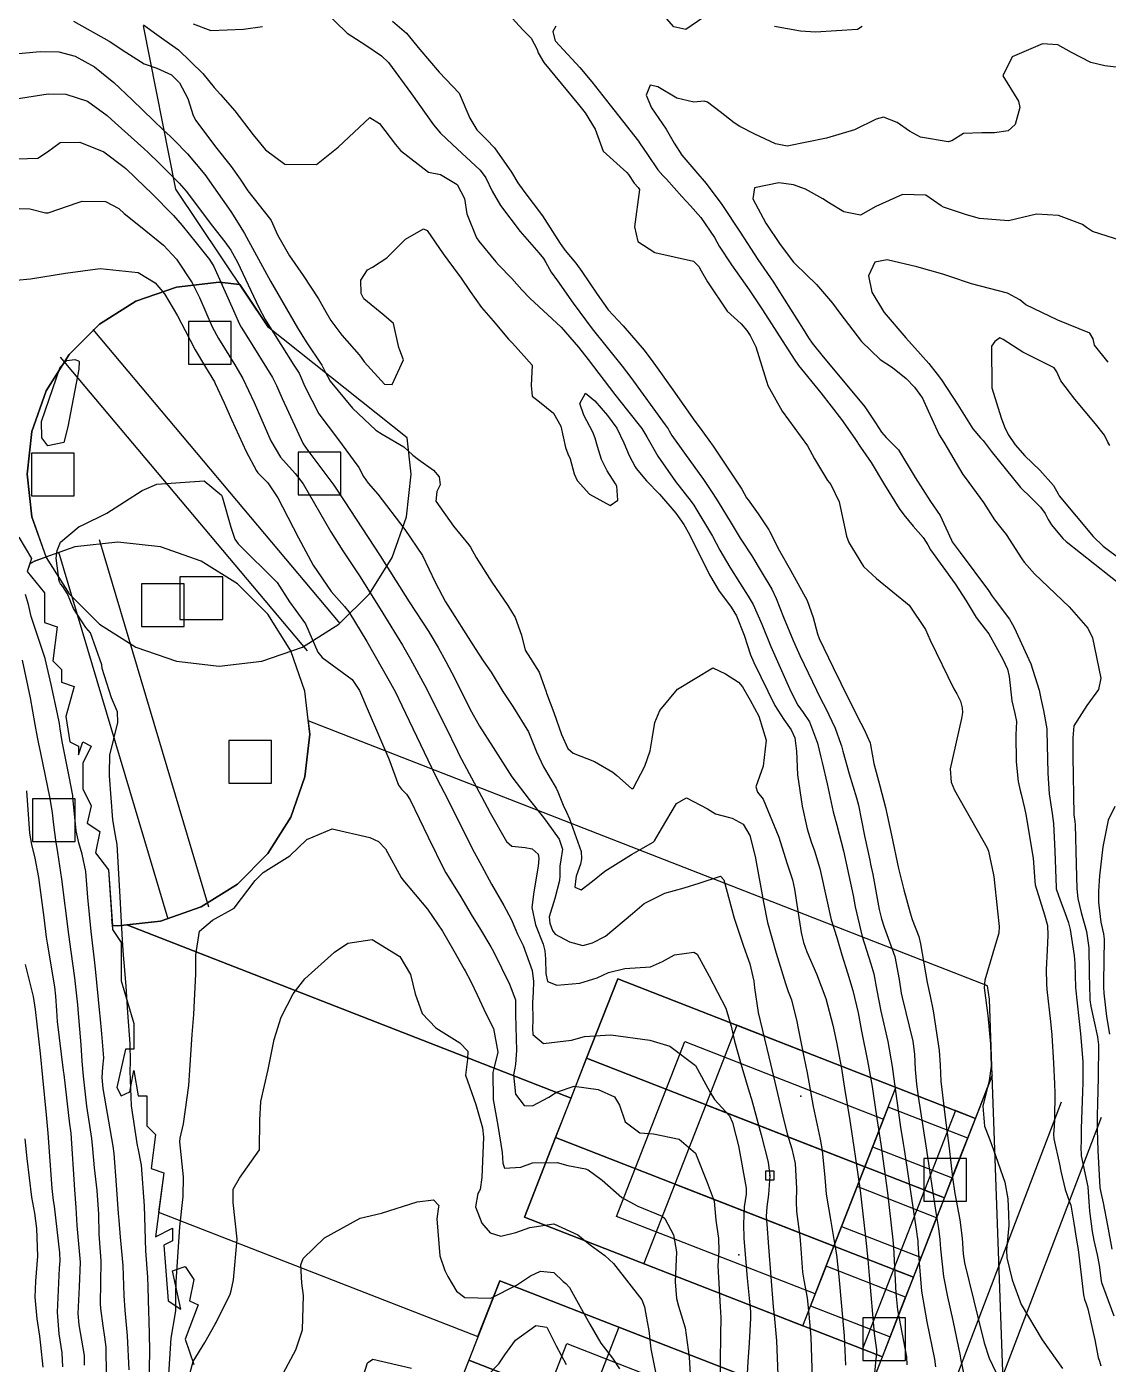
# Model space of a CAD drawing. Header units: feet. Extents: x 1313709 to 1317500, y 405869 to 411659.
# Drawn here: x 1315859 to 1316112.4, y 408801.3 to 409114.9 of the extents above; entities that cross this region are included whole.
import ezdxf

# ---------------------------------------------------------------- set-up
doc = ezdxf.new("R2010")
doc.units = ezdxf.units.FT
for name, color, linetype in [('A-BLDG-OTLN', 3, 'CONTINUOUS'), ('C-LOD', 30, 'CONTINUOUS'), ('C-PROP', 6, 'CONTINUOUS'), ('C-PVMT', 8, 'CONTINUOUS'), ('C-SWM', 92, 'CONTINUOUS'), ('C-TOPO-MAJR', 32, 'CONTINUOUS'), ('C-TOPO-SPOT', 7, 'CONTINUOUS'), ('C-UTIL', 4, 'CONTINUOUS'), ('L-PLNT-TREE', 90, 'CONTINUOUS')]:
    doc.layers.add(name, color=color, linetype=linetype)

msp = doc.modelspace()

# ---------------------------------------------------------------- linework, layer by layer
at = {"layer": 'A-BLDG-OTLN'}
for points in [[(1316018.11, 408862.17), (1316055.38, 408847.62), (1316062.65, 408866.25), (1316025.38, 408880.8), (1316018.11, 408862.17)], [(1316010.84, 408843.54), (1316048.1, 408828.99), (1316055.38, 408847.62), (1316018.11, 408862.17), (1316010.84, 408843.54)], [(1316003.56, 408824.91), (1316040.83, 408810.36), (1316048.1, 408828.99), (1316010.84, 408843.54), (1316003.56, 408824.91)], [(1315990.47, 408791.37), (1316027.74, 408776.82), (1316035.01, 408795.45), (1315997.74, 408810), (1315990.47, 408791.37)]]:
    msp.add_lwpolyline(points, close=True, dxfattribs=at)
at = {"layer": 'C-LOD'}
msp.add_lwpolyline([(1315857.1, 408995.22), (1315860.1, 408990.22), (1315859.1, 408987.22), (1315863.1, 408982.22), (1315863.1, 408975.22), (1315866.1, 408974.22), (1315865.1, 408966.22), (1315867.1, 408964.22), (1315867.1, 408961.22), (1315870.1, 408960.22), (1315868.1, 408953.22), (1315869.1, 408947.22), (1315871.1, 408946.22), (1315871.1, 408944.22), (1315872.1, 408947.22), (1315874.1, 408946.22), (1315872.1, 408942.22), (1315872.1, 408936.22), (1315874.1, 408932.22), (1315873.1, 408928.22), (1315876.1, 408926.22), (1315875.1, 408921.22), (1315878.1, 408917.22), (1315879.1, 408903.22), (1315881.1, 408900.22), (1315881.1, 408891.22), (1315884.1, 408881.22), (1315884.1, 408875.23), (1315882.1, 408875.23), (1315880.1, 408866.23), (1315881.1, 408864.23), (1315883.1, 408865.23), (1315884.1, 408870.23), (1315885.1, 408864.23), (1315887.1, 408864.23), (1315887.1, 408857.23), (1315889.1, 408855.23), (1315888.1, 408847.23), (1315891.1, 408846.23), (1315889.1, 408831.23), (1315893.1, 408833.23), (1315893.1, 408830.23), (1315891.1, 408829.23), (1315892.1, 408816.23), (1315895.1, 408814.23), (1315893.1, 408823.23), (1315896.1, 408824.23), (1315898.1, 408821.23), (1315897.1, 408816.23), (1315899.1, 408815.23), (1315896.1, 408807.23), (1315898.1, 408801.23)], dxfattribs=at)
at = {"layer": 'C-PROP'}
for points in [[(1315882.44, 408904.33), (1315986.51, 408863.71), (1315990.17, 408873.08), (1315997.44, 408891.71), (1316081.28, 408858.98), (1316085.2, 408869.03), (1316084.56, 408886.94), (1316084.11, 408890.01), (1315924.95, 408952.15), (1315925.29, 408949.09), (1315924.16, 408939.08), (1315920.83, 408929.57), (1315915.47, 408921.04), (1315908.34, 408913.91), (1315899.81, 408908.55), (1315890.3, 408905.22), (1315882.44, 408904.33)], [(1315878.92, 408905.71), (1315879.1, 408903.22), (1315881.1, 408900.22), (1315881.1, 408891.22), (1315884.1, 408881.22), (1315884.1, 408875.23), (1315882.1, 408875.23), (1315880.1, 408866.23), (1315881.1, 408864.23), (1315883.1, 408865.23), (1315884.1, 408870.23), (1315885.1, 408864.23), (1315887.1, 408864.23), (1315887.1, 408857.23), (1315889.1, 408855.23), (1315888.1, 408847.23), (1315891.1, 408846.23), (1315889.87, 408837.02), (1315964.69, 408807.81), (1315969.8, 408820.91), (1316053.64, 408788.18), (1316059.46, 408803.09), (1315975.62, 408835.82), (1315982.89, 408854.45), (1315986.51, 408863.71), (1315882.44, 408904.33), (1315880.29, 408904.09), (1315879.03, 408904.23), (1315878.92, 408905.71), (1315878.92, 408905.71)], [(1315990.17, 408873.08), (1316074, 408840.35), (1316077.16, 408848.43), (1316081.28, 408858.98), (1315997.44, 408891.71), (1315990.17, 408873.08)], [(1315997.16, 408836), (1316013.16, 408876.99), (1316059.74, 408858.8), (1316043.74, 408817.82), (1315997.16, 408836)], [(1315982.89, 408854.45), (1316066.73, 408821.72), (1316068.08, 408825.18), (1316074, 408840.35), (1315990.17, 408873.08), (1315982.89, 408854.45)], [(1315975.62, 408835.82), (1316059.46, 408803.09), (1316066.73, 408821.72), (1315982.89, 408854.45), (1315975.62, 408835.82)], [(1316032.11, 408844.58), (1316034.11, 408844.58), (1316034.11, 408846.58), (1316032.11, 408846.58), (1316032.11, 408844.58)], [(1315962.53, 408802.28), (1316046.36, 408769.55), (1316053.64, 408788.18), (1315969.8, 408820.91), (1315962.53, 408802.28)], [(1315947.7, 408709.31), (1315985.52, 408806.19), (1316032.1, 408788), (1315994.28, 408691.13), (1315947.7, 408709.31)], [(1315955.25, 408783.65), (1316039.09, 408750.92), (1316046.36, 408769.55), (1315962.53, 408802.28), (1315955.25, 408783.65)]]:
    msp.add_lwpolyline(points, close=True, dxfattribs=at)
at = {"layer": 'C-PVMT'}
for points in [[(1315859.07, 409010.01), (1315860.19, 408999.99), (1315863.52, 408990.48), (1315868.88, 408981.95), (1315876.01, 408974.83), (1315884.54, 408969.46), (1315894.05, 408966.14), (1315904.07, 408965.01), (1315914.08, 408966.14), (1315923.59, 408969.46), (1315932.12, 408974.83), (1315939.25, 408981.95), (1315944.61, 408990.48), (1315947.94, 408999.99), (1315949.07, 409010.01), (1315948.11, 409018.55), (1315915.62, 409044.42), (1315908.91, 409054.46), (1315904.07, 409055.01), (1315894.05, 409053.88), (1315884.54, 409050.55), (1315876.01, 409045.19), (1315868.88, 409038.06), (1315863.52, 409029.53), (1315860.19, 409020.02), (1315859.07, 409010.01)], [(1315859.1, 408987.22), (1315863.1, 408982.22), (1315863.1, 408975.22), (1315866.1, 408974.22), (1315865.1, 408966.22), (1315867.1, 408964.22), (1315867.1, 408961.22), (1315870.1, 408960.22), (1315868.1, 408953.22), (1315869.1, 408947.22), (1315871.1, 408946.22), (1315871.1, 408944.22), (1315872.1, 408947.22), (1315874.1, 408946.22), (1315872.1, 408942.22), (1315872.1, 408936.22), (1315874.1, 408932.22), (1315873.1, 408928.22), (1315876.1, 408926.22), (1315875.1, 408921.22), (1315878.1, 408917.22), (1315879.03, 408904.23), (1315880.29, 408904.09), (1315890.3, 408905.22), (1315899.81, 408908.55), (1315908.34, 408913.91), (1315915.47, 408921.04), (1315920.83, 408929.57), (1315924.16, 408939.08), (1315925.29, 408949.09), (1315924.16, 408959.11), (1315920.83, 408968.62), (1315915.47, 408977.15), (1315908.34, 408984.28), (1315899.81, 408989.64), (1315890.3, 408992.97), (1315880.29, 408994.09), (1315870.27, 408992.97), (1315860.76, 408989.64), (1315859.68, 408988.96), (1315859.1, 408987.22)], [(1315980.9, 408601.88), (1316024.75, 408604.2), (1316087.34, 408764.54), (1316088.63, 408773.51), (1316085.2, 408869.03), (1315980.9, 408601.88)], [(1316057.19, 408852.28), (1316075.82, 408845.01), (1316079.46, 408854.32), (1316060.83, 408861.6), (1316057.19, 408852.28)], [(1316069.35, 408842.17), (1316074, 408840.35), (1316076.64, 408847.11), (1316081.28, 408858.98), (1316076.62, 408860.8), (1316069.35, 408842.17)], [(1316049.92, 408833.65), (1316068.55, 408826.38), (1316072.18, 408835.69), (1316053.56, 408842.97), (1316049.92, 408833.65)], [(1316062.07, 408823.54), (1316066.73, 408821.72), (1316068.08, 408825.18), (1316074, 408840.35), (1316069.35, 408842.17), (1316062.07, 408823.54)], [(1316042.65, 408815.02), (1316061.28, 408807.75), (1316063.1, 408812.41), (1316064.91, 408817.06), (1316046.28, 408824.34), (1316042.65, 408815.02)], [(1316054.8, 408804.91), (1316059.46, 408803.09), (1316062.73, 408811.46), (1316066.73, 408821.72), (1316062.07, 408823.54), (1316054.8, 408804.91)]]:
    msp.add_lwpolyline(points, close=True, dxfattribs=at)
at = {"layer": 'C-SWM'}
msp.add_lwpolyline([(1315857.1, 408995.22), (1315860.1, 408990.22), (1315859.68, 408988.96), (1315860.76, 408989.64), (1315863.48, 408990.59), (1315860.19, 408999.99), (1315859.07, 409010.01), (1315860.19, 409020.02), (1315863.52, 409029.53), (1315868.88, 409038.06), (1315876.01, 409045.19), (1315884.54, 409050.55), (1315894.05, 409053.88), (1315904.07, 409055.01), (1315908.91, 409054.46), (1315915.62, 409044.42), (1315893.94, 409076.86), (1315886.33, 409115.13)], dxfattribs=at)
at = {"layer": 'C-TOPO-MAJR'}
for points in [[(1315968.62, 409121.49), (1315975.24, 409114.21), (1315977.15, 409112.24), (1315978.55, 409109.56), (1315978.8, 409108.78), (1315980.14, 409106.52), (1315988.23, 409096.68), (1315989.81, 409094.74), (1315992.14, 409090.86), (1315994.06, 409085.74), (1315999.62, 409080.7), (1315999.99, 409080.23), (1316001.32, 409078.2), (1316002.26, 409077.2), (1316002.52, 409076.72), (1316001.36, 409068.01), (1316002.2, 409064.57), (1316006.12, 409061.95), (1316015.21, 409059.96), (1316016.47, 409058.69), (1316017.04, 409057.66), (1316018.46, 409055.12), (1316023.06, 409048.24), (1316026.38, 409045.27), (1316027.74, 409043.71), (1316028.48, 409042.56), (1316029.84, 409039.88), (1316032.64, 409030.81), (1316036, 409024.78), (1316041.91, 409016.63), (1316043.58, 409013.63), (1316046.64, 409008.55), (1316047.39, 409007.57), (1316049.35, 409003.51), (1316051.09, 408995.51), (1316051.63, 408994), (1316055.08, 408988.39), (1316058.08, 408985.51), (1316065.75, 408979.28), (1316069.56, 408973.62), (1316070.63, 408971.07), (1316076.24, 408959.69), (1316076.9, 408958.52), (1316077.75, 408956.75), (1316078.19, 408955.25), (1316078.27, 408954.16), (1316078, 408952.73), (1316075.38, 408940.91), (1316075.55, 408937.82), (1316076.35, 408935.96), (1316084.05, 408922.37), (1316084.31, 408921.64), (1316085.52, 408916.06), (1316085.57, 408915.71), (1316086.45, 408907.55), (1316086.87, 408903.95), (1316086.75, 408902.41), (1316086.01, 408899.8), (1316083.46, 408891.39), (1316083.33, 408889.59), (1316084.16, 408883.13), (1316084.8, 408876.34), (1316085, 408871.21), (1316084.48, 408867.84), (1316083, 408861.82), (1316083.43, 408857.16), (1316084.4, 408854.58), (1316085.53, 408851.6), (1316088.19, 408843.98), (1316088.89, 408840.11), (1316089.05, 408836.52), (1316089.11, 408833.82), (1316088.59, 408828.1), (1316088.65, 408826.28), (1316089.88, 408821.08), (1316092.03, 408815.32), (1316096.93, 408807.02), (1316101.65, 408800.3)], [(1316017.37, 409116.99), (1316013.38, 409114.27), (1316010.57, 409114.91), (1316006.65, 409119.42)], [(1315928.39, 409118.86), (1315934.02, 409113.43), (1315938.39, 409110.57), (1315942.1, 409108.08), (1315943.71, 409106.53), (1315949.13, 409099.22), (1315954.29, 409091.88), (1315955.93, 409089.96), (1315958.74, 409087.33), (1315965.23, 409081.32), (1315966.58, 409079.45), (1315968, 409076.37), (1315969.95, 409072.98), (1315974.62, 409066.91), (1315978.96, 409061.93), (1315980.07, 409060.54), (1315980.59, 409059.65), (1315981.89, 409057.37), (1315983.33, 409055.31), (1315986.98, 409050.07), (1315991.44, 409044.06), (1315998.51, 409035.36), (1316000.54, 409032.71), (1316008.57, 409021.57), (1316009.27, 409020.61), (1316009.54, 409020.16), (1316010.15, 409019.11), (1316013.07, 409014.93), (1316017.54, 409008.78), (1316019.77, 409005.48), (1316020.96, 409003.55), (1316024, 408998.55), (1316026.16, 408995.04), (1316026.33, 408994.79), (1316028.87, 408990.88), (1316031.09, 408987.16), (1316033.53, 408983.01), (1316034.6, 408980.87), (1316036.3, 408976.46), (1316038.53, 408971), (1316040.09, 408967.51), (1316045.07, 408957.26), (1316046.15, 408955.24), (1316048.4, 408950.45), (1316049.75, 408946.7), (1316049.87, 408946.31), (1316050.22, 408945.07), (1316051.71, 408939.76), (1316053.43, 408934.1), (1316053.86, 408932.42), (1316055.28, 408925.24), (1316056.5, 408919.52), (1316056.71, 408918.59), (1316057.21, 408916.14), (1316058.74, 408907.94), (1316059.23, 408905.75), (1316059.92, 408903.8), (1316062.42, 408896.96), (1316063.44, 408891.53), (1316063.9, 408888.36), (1316064.13, 408887.31), (1316066.57, 408877.04), (1316067.01, 408874.01), (1316067.19, 408870.4), (1316067.45, 408866.98), (1316067.87, 408864.07), (1316069.69, 408852.54), (1316070.27, 408848.36), (1316071.99, 408836.93), (1316072.63, 408833.19), (1316072.94, 408830.61), (1316073.09, 408828.42), (1316073.83, 408821.87), (1316074.74, 408817.17), (1316075.97, 408811.57), (1316077.66, 408803.29), (1316077.78, 408802.68), (1316078.72, 408798.11)], [(1315869.92, 409116.24), (1315878.26, 409111.53), (1315882.21, 409108.96), (1315886.51, 409106.22), (1315889.48, 409105.19), (1315892.86, 409103.6), (1315894.73, 409101.76), (1315896.7, 409098.06), (1315898, 409094.1), (1315898.62, 409092.91)], [(1315886.29, 409115.36), (1315889.46, 409113.11), (1315891.07, 409111.95), (1315894.55, 409109.51), (1315900.26, 409103.94), (1315902.9, 409100.67), (1315904.36, 409099), (1315907.75, 409095.18), (1315912, 409089.59), (1315914.93, 409086.06), (1315919.43, 409082.67), (1315926.9, 409082.65), (1315931.96, 409086.69), (1315939.4, 409093.6), (1315941.61, 409092.2), (1315945.39, 409087.33), (1315946.55, 409085.89), (1315953.15, 409080.84), (1315955.95, 409080.3), (1315959.85, 409077.95), (1315961.57, 409074.68), (1315962.08, 409071.06), (1315964.39, 409065.4), (1315964.89, 409064.67), (1315968.89, 409059.77), (1315969.5, 409059.09), (1315972.61, 409055.88), (1315975, 409053.19), (1315976.87, 409051.24), (1315984.18, 409044.5), (1315988.28, 409039.8), (1315990.54, 409036.89), (1315996.76, 409028.72), (1315999.77, 409024.96), (1316003.1, 409020.72), (1316004.27, 409018.79), (1316006.83, 409014.26), (1316011.02, 409008.3), (1316014.64, 409003.61), (1316015.27, 409002.72), (1316019.63, 408995.44), (1316021.41, 408992.22), (1316023.71, 408988.23), (1316025.98, 408984.6), (1316028.01, 408981.44), (1316029.16, 408979.42), (1316031.22, 408974.81), (1316033.37, 408969.63), (1316038.01, 408959.07), (1316039.64, 408955.88), (1316040.9, 408954.16), (1316042.39, 408951.94), (1316044.28, 408946.91), (1316045.08, 408943.65), (1316045.37, 408942.42), (1316046.55, 408937.38), (1316047.94, 408930.85), (1316048.77, 408927.68), (1316050.35, 408921.71), (1316051.02, 408918.81), (1316052.59, 408911.25), (1316053.11, 408908.54), (1316054.71, 408901.62), (1316056.77, 408895.2), (1316057.47, 408892.83), (1316058.15, 408888.98), (1316059.1, 408884.08), (1316060.72, 408876.99), (1316061.76, 408871.11), (1316062.46, 408865.89), (1316063.75, 408856.93), (1316064.35, 408853.07), (1316064.55, 408851.67), (1316067.44, 408832.47), (1316067.64, 408831.21), (1316067.75, 408830.35), (1316067.8, 408829.62), (1316068.08, 408825.07), (1316068.67, 408818.47), (1316069.92, 408811.25), (1316071.65, 408802.54), (1316071.94, 408800.69)], [(1315897.98, 409115.58), (1315902.11, 409114.01), (1315909.77, 409114.34), (1315914.19, 409115)], [(1315944.68, 409116.22), (1315947.98, 409113.43), (1315951.09, 409109.58), (1315955.63, 409104.23), (1315960.26, 409099.33), (1315962.79, 409093.49), (1315964.42, 409090.71), (1315966.67, 409088.45), (1315968.54, 409086.49), (1315972.6, 409080.79), (1315974.08, 409078.29), (1315975.43, 409076.38), (1315979.8, 409070.6), (1315983.97, 409064.08), (1315985.11, 409062.48), (1315987.6, 409059.45), (1315989.06, 409057.55), (1315992.67, 409052.2), (1315995.05, 409048.75), (1315995.23, 409048.55), (1315998.74, 409044.79), (1316003.66, 409039.05), (1316005.7, 409036.37), (1316006.32, 409035.48), (1316010.34, 409029.75), (1316015.52, 409022.43), (1316016.74, 409020.76), (1316019.79, 409016.54), (1316026.52, 409006.46), (1316027.66, 409004.48), (1316027.99, 409003.96), (1316030.35, 409000.72), (1316032.84, 408996.96), (1316033.01, 408996.65), (1316035.4, 408992.01), (1316037.95, 408987.51), (1316041.81, 408980.36), (1316043.27, 408976.39), (1316044.29, 408972.58), (1316044.68, 408971.52), (1316047.97, 408964.67), (1316051.55, 408957.32), (1316054.43, 408951.6), (1316055.18, 408950.15), (1316056.57, 408946.99), (1316056.68, 408946.56), (1316057.45, 408942.17), (1316058.85, 408936.93), (1316060.2, 408931.89), (1316061.61, 408925.41), (1316063.28, 408917.57), (1316064.47, 408912.53), (1316065.95, 408907.13), (1316066.48, 408905.62), (1316067.98, 408901.59), (1316068.4, 408899.91), (1316070, 408890.79), (1316070.66, 408887.62), (1316071.38, 408884.18), (1316072.75, 408874.9), (1316072.98, 408871.47), (1316073.19, 408867.73), (1316074.16, 408859.19), (1316075.12, 408852.01), (1316075.91, 408845.11), (1316076.48, 408841.33), (1316077.62, 408835.18), (1316078.13, 408830.87), (1316078.37, 408827.22), (1316078.68, 408825.11), (1316082.02, 408811.73), (1316083.34, 408806.33), (1316084.51, 408802.75), (1316087.59, 408796.22)], [(1315982.96, 409115.05), (1315982.27, 409113.78), (1315982.74, 409111.81), (1315982.9, 409111.53), (1315988.57, 409105.37), (1315991.42, 409102.02), (1315995.68, 409096.49), (1315998.54, 409092.88), (1316002.29, 409088.06), (1316002.55, 409087.7), (1316004.4, 409084.94), (1316006.84, 409081.37), (1316008.03, 409080.06), (1316008.92, 409079.14), (1316012.44, 409075.14), (1316014.51, 409072.94), (1316016.96, 409070.16), (1316020.1, 409065.5), (1316021.23, 409063.46), (1316024.11, 409059.1), (1316028.29, 409053.22), (1316031.35, 409048.56), (1316034.74, 409043.28), (1316038.76, 409036.98), (1316039.83, 409035.49), (1316045.01, 409029.07), (1316049.88, 409022.84), (1316052.98, 409018.41), (1316054.37, 409016.33), (1316055.59, 409014.58), (1316056.82, 409012.76), (1316059.99, 409007.48), (1316063.39, 409001.97), (1316064.47, 409000.45), (1316066.68, 408997.82), (1316069.06, 408995.18), (1316070.09, 408993.42), (1316070.74, 408992.24), (1316076.51, 408984.29), (1316079.09, 408980.32), (1316081.45, 408976.37), (1316083.59, 408973.68), (1316084.43, 408972.57), (1316087.69, 408966.65), (1316088.79, 408964.27), (1316089.21, 408962.56), (1316089.82, 408956.9), (1316090.54, 408953.89), (1316090.87, 408952.03), (1316090.78, 408948.93), (1316090.82, 408942.55), (1316091.31, 408937.99), (1316091.76, 408935.84), (1316092.02, 408934.95), (1316092.78, 408931.74), (1316093.07, 408930.19), (1316094.81, 408920.01), (1316095.17, 408914.56), (1316095.29, 408913.69), (1316097.47, 408906.7), (1316098.14, 408904.16), (1316098.26, 408901.96), (1316098.11, 408898.42), (1316097.88, 408893.86), (1316097.89, 408890.49), (1316098.01, 408889.17), (1316098.86, 408881.72), (1316099.21, 408878.46), (1316099.58, 408871.88), (1316099.78, 408867.1), (1316099.92, 408864.85), (1316099.84, 408858.86), (1316099.69, 408857.03), (1316099.55, 408855.25), (1316099.64, 408854.2), (1316100.97, 408848.21), (1316101.3, 408846.56), (1316102.33, 408842.31), (1316103.43, 408839.17), (1316103.6, 408838.64), (1316104.32, 408834.39), (1316104.98, 408830.45), (1316105.32, 408828.21), (1316106.6, 408817.57), (1316106.86, 408816.51), (1316107.15, 408815.75), (1316107.6, 408814.35), (1316109.29, 408807.05), (1316110.07, 408802.92), (1316110.32, 408802.02), (1316110.64, 408800.92)], [(1316054.74, 409114.95), (1316053.65, 409114.23), (1316043.79, 409113.6), (1316040.27, 409113.9), (1316034.16, 409114.96)], [(1316116.23, 409105.21), (1316111.56, 409105.72), (1316108.31, 409106.5), (1316103.8, 409108.84), (1316100.59, 409110.65), (1316097.02, 409110.91), (1316089.88, 409107.83), (1316087.71, 409103.43), (1316091.34, 409097.47), (1316091.69, 409095.98), (1316090.58, 409091.98), (1316088.95, 409090.54), (1316085.76, 409090.07), (1316082.78, 409090.07), (1316078.5, 409089.89), (1316075.75, 409088.19), (1316074.86, 409087.96), (1316068.44, 409089.02), (1316065.86, 409090.41), (1316062.97, 409092.49), (1316059.73, 409093.7), (1316057.98, 409093.25), (1316052.93, 409090.72), (1316046.41, 409088.81), (1316037.16, 409086.88), (1316034.4, 409087.48), (1316029.56, 409089.72), (1316026.06, 409091.5), (1316024.77, 409092.35), (1316021.49, 409094.98), (1316018.52, 409097.25), (1316017.74, 409097.46), (1316015.3, 409097.19), (1316011.28, 409098.15), (1316006.84, 409100.82), (1316005.02, 409101.25), (1316004.11, 409098.89), (1316005.34, 409095.88), (1316008.82, 409090.88), (1316010.65, 409087.59), (1316012.48, 409084.81), (1316015.72, 409080.98), (1316018.17, 409078.12), (1316021.84, 409073.27), (1316026.14, 409066.76), (1316030.29, 409060.37), (1316033.93, 409054.99), (1316034.97, 409053.42), (1316040.94, 409043.99), (1316042.18, 409041.98), (1316043.03, 409040.73), (1316045.59, 409037.51), (1316050.39, 409031.82), (1316055.33, 409025.82), (1316057.88, 409022.02), (1316059.25, 409019.88), (1316060.38, 409018.63), (1316063.21, 409015.7), (1316067.13, 409009.22), (1316070.74, 409003.6), (1316073.01, 409000.33), (1316075.66, 408994.5), (1316075.86, 408994.12), (1316077.7, 408991.61), (1316084.31, 408982.72), (1316085.18, 408981.44), (1316085.87, 408980.48), (1316089.23, 408976.03), (1316090.39, 408974.09), (1316094.25, 408965.58), (1316096.18, 408959.33), (1316096.61, 408957.38), (1316097.25, 408954.58), (1316098, 408950.31), (1316098.03, 408949.83), (1316098.25, 408939.88), (1316098.58, 408935.08), (1316099.29, 408930.48), (1316099.59, 408928.11), (1316099.91, 408921.6), (1316100.17, 408913.13), (1316100.22, 408912.8), (1316101.1, 408910.16), (1316102.26, 408907.26), (1316103.09, 408904.8), (1316103.47, 408903.26), (1316104.44, 408897.13), (1316104.56, 408895.32), (1316104.72, 408889.62), (1316104.79, 408888.88), (1316105.04, 408886.72), (1316105.55, 408881.65), (1316105.93, 408878.77), (1316106.44, 408872.27), (1316106.43, 408867.38), (1316106.35, 408865.19), (1316106.05, 408856.6), (1316106.04, 408853.32), (1316106, 408852.37), (1316106.08, 408850.21), (1316107.64, 408842.94), (1316107.88, 408839.38), (1316107.98, 408837.19), (1316108.63, 408832.43), (1316109.05, 408830.35), (1316109.8, 408826.98), (1316110.24, 408824.59), (1316110.72, 408820.88), (1316110.8, 408820.51), (1316111.83, 408817.77), (1316113.67, 408812.71)], [(1315853.7, 409108.33), (1315862.1, 409109.08), (1315866.52, 409108.99), (1315870.31, 409108.02), (1315874.84, 409105.53), (1315879.38, 409101.83), (1315883.71, 409097.79), (1315888.69, 409092.92), (1315890.94, 409090.76), (1315892.66, 409089.14)], [(1315856.51, 409097.98), (1315863.98, 409099.22), (1315868.12, 409099.11), (1315873.23, 409097.44), (1315877.81, 409094.14), (1315879.7, 409092.42), (1315886.38, 409086.37), (1315887.44, 409085.39), (1315890.06, 409082.83)], [(1315898.62, 409092.91), (1315903.19, 409086.76), (1315906.88, 409082.11), (1315908.96, 409079.16), (1315910.75, 409076.47), (1315916.06, 409069.73), (1315916.21, 409069.49), (1315917.75, 409066.09), (1315920.56, 409061.22), (1315923.73, 409056.58), (1315927.36, 409051.08), (1315929.09, 409048.05), (1315930.25, 409046.06), (1315932.82, 409042.57), (1315936.9, 409037.99), (1315937.35, 409037.37), (1315938.03, 409036.36), (1315942.84, 409031.12), (1315944.63, 409031.04), (1315947.28, 409036.81), (1315946.41, 409039.09), (1315946.16, 409039.74), (1315944.88, 409045.36), (1315942.68, 409047.26), (1315937.92, 409051.13), (1315937.32, 409052.37), (1315937.23, 409055.53), (1315938.84, 409057.88), (1315940, 409058.55), (1315943.31, 409060.76), (1315947.69, 409065.12), (1315951.97, 409067.52), (1315952.83, 409067.17), (1315956.57, 409061.65), (1315960.06, 409056.91), (1315960.62, 409056.21), (1315962.9, 409052.82), (1315965.5, 409049.12), (1315968.24, 409045.96), (1315971.84, 409041.66), (1315972.79, 409040.75), (1315977.42, 409035.58), (1315977.2, 409030.82), (1315977.44, 409028.26), (1315979.09, 409026.96), (1315982.39, 409024.3), (1315984.13, 409021.26), (1315985.18, 409016.26), (1315985.75, 409014.74), (1315986.3, 409013.57), (1315987.26, 409010.08), (1315987.95, 409008.55), (1315990.85, 409005.31), (1315995.67, 409002.66), (1315997.44, 409003.93), (1315997.23, 409007.17), (1315996.92, 409007.76), (1315995, 409010.81), (1315993.69, 409013.41), (1315992.69, 409016.52), (1315992.17, 409018.43), (1315991.62, 409019.88), (1315989.55, 409023.82), (1315988.57, 409026.61), (1315989.94, 409029.03), (1315992.06, 409027.21), (1315995.09, 409023.77), (1315997.28, 409020.82), (1315998.85, 409017.37), (1316000.17, 409014.37), (1316001.55, 409011.71), (1316001.8, 409011.33), (1316004.2, 409008.48), (1316007.22, 409005.33), (1316011.05, 409000.86), (1316012.93, 408998.21), (1316014.28, 408995.87), (1316018.96, 408986.44), (1316021.25, 408982.57), (1316023.4, 408979.65), (1316024.04, 408978.8), (1316025.28, 408976.82), (1316027.07, 408972.25), (1316028.57, 408967.69), (1316029.36, 408965.83), (1316034.3, 408955.79), (1316036.4, 408952.51), (1316038.11, 408950.1), (1316038.93, 408948.18), (1316039.34, 408945.1), (1316039.56, 408939.51), (1316040.66, 408932.17), (1316041.87, 408926.84), (1316042.8, 408923.8), (1316043.57, 408921.69), (1316044.82, 408917.54), (1316046.43, 408910.15), (1316047.5, 408905.5), (1316048.79, 408901.35), (1316049.98, 408897.31), (1316051.29, 408893.06), (1316052.58, 408888.95), (1316053.8, 408883.71), (1316054.6, 408879.43), (1316055.99, 408872.45), (1316057.09, 408866.43), (1316057.34, 408864.77), (1316058.2, 408858.92), (1316059.11, 408852.92), (1316060.69, 408841.54), (1316061.94, 408830.52), (1316062.08, 408828.75), (1316062.61, 408817.98), (1316063.05, 408814.06), (1316065.1, 408803.05), (1316065.22, 408801.18)], [(1315892.66, 409089.14), (1315893.53, 409088.28), (1315896.6, 409085.09), (1315900.68, 409080.25), (1315906.82, 409071.57), (1315908.9, 409068.25), (1315909.97, 409066.45), (1315914.21, 409058.73), (1315916.07, 409055.28), (1315920.71, 409047.27), (1315922.43, 409044.29), (1315924.47, 409041), (1315928.08, 409035.59), (1315928.92, 409034), (1315930.09, 409031.84), (1315935.34, 409025.45), (1315940.74, 409020.35), (1315942.26, 409019.4), (1315947.34, 409016.41), (1315949.45, 409014.5), (1315950.79, 409013.43), (1315954.32, 409010.96), (1315955.6, 409009.41), (1315955.83, 409007.51), (1315955.03, 409005.92), (1315954.84, 409003.66), (1315958.96, 408997.8), (1315962.6, 408993.42), (1315962.94, 408992.9), (1315964.3, 408990.49), (1315967.95, 408984.66), (1315971.69, 408979.25), (1315973.44, 408976.38), (1315974.92, 408972.26), (1315975.78, 408968.76), (1315977.02, 408966.8), (1315979.05, 408963.58), (1315980.68, 408958.96), (1315980.79, 408958.63), (1315982.52, 408954.15), (1315984.29, 408948.97), (1315985.74, 408945.73), (1315987.01, 408944.62), (1315992, 408942.65), (1315996.33, 408940.17), (1315997.28, 408939.37), (1316000.7, 408936.28), (1316001.06, 408936.29), (1316003.84, 408941.52), (1316005.09, 408945.14), (1316005.5, 408947.94), (1316006.18, 408951.75), (1316007.35, 408954.61), (1316011.44, 408959.59), (1316019.75, 408964.57), (1316022.73, 408963.2), (1316025.72, 408961.21), (1316026.72, 408960.14), (1316028.49, 408956.99), (1316030.52, 408953.31), (1316032.21, 408947.62), (1316031.56, 408941.56), (1316029.82, 408936.71), (1316030.21, 408935.43), (1316031.54, 408933.8), (1316035.19, 408924.89), (1316037.07, 408918.92), (1316038.38, 408914.89), (1316038.89, 408912.71), (1316039.57, 408908.13), (1316040.43, 408902.55), (1316041.01, 408900.23), (1316041.8, 408898.04), (1316044.01, 408892.87), (1316046.21, 408887.05), (1316047.89, 408880.84), (1316048.71, 408876.83), (1316049.86, 408870.63), (1316050.62, 408866.04), (1316051.82, 408858.5), (1316052.71, 408852.78), (1316053.26, 408848.98), (1316054.23, 408842.03), (1316055.52, 408831.12), (1316056.06, 408825.85), (1316056.35, 408822.16), (1316057.51, 408808.5), (1316058.06, 408804.7), (1316058.09, 408804.08), (1316057.5, 408797.66)], [(1315856.7, 409083.97), (1315861.59, 409084.08), (1315863.86, 409085.61), (1315866.83, 409087.75), (1315871.39, 409087.86), (1315877.04, 409085.55), (1315881.83, 409081.99), (1315882.21, 409081.64)], [(1315890.06, 409082.83), (1315894.66, 409078.25), (1315896.3, 409076.36), (1315902.52, 409068.12), (1315905.41, 409064.46), (1315906.78, 409062.56), (1315908.33, 409059.72), (1315913.36, 409049.08), (1315914.84, 409046.28), (1315915.44, 409045.28), (1315921.59, 409035.53), (1315922.78, 409033.7), (1315923.06, 409033.17), (1315924.13, 409030.55), (1315927.44, 409024.19), (1315931.77, 409018.34), (1315936.8, 409011.59), (1315937.91, 409009.44), (1315938.96, 409007.9), (1315941.21, 409005.31), (1315947.56, 408997.04), (1315951.7, 408990.91), (1315954.65, 408984.66), (1315957.13, 408980.11), (1315964.02, 408969.12), (1315965.92, 408966.27), (1315967.81, 408963.55), (1315970.55, 408959.09), (1315972.91, 408955.53), (1315976.58, 408949.63), (1315978.42, 408944.93), (1315980.03, 408941.36), (1315982.99, 408936.36), (1315983.41, 408935.52), (1315984.7, 408932.44), (1315985.42, 408930.79), (1315986.16, 408929.21), (1315988.85, 408921.54), (1315989, 408919.85), (1315988.74, 408918.6), (1315987.75, 408915.79), (1315987.6, 408915.25), (1315987.44, 408913.17), (1315988.87, 408912.54), (1315991.53, 408914.61), (1315994.42, 408916.94), (1316000.69, 408920.85), (1316005.77, 408923.76), (1316006.08, 408924.05), (1316007.69, 408926.82), (1316011.21, 408932.78), (1316013.58, 408934.1), (1316018.51, 408931.56), (1316020.39, 408930.35), (1316023.67, 408929.49), (1316024.26, 408929.37), (1316026.86, 408927.92), (1316028.39, 408925.3), (1316029.67, 408920.37), (1316031.6, 408909.63), (1316032.57, 408904.86), (1316034.61, 408897.67), (1316036.77, 408890.58), (1316037.43, 408888.74), (1316038.15, 408886.8), (1316039.43, 408881.72), (1316039.74, 408880.08), (1316041.08, 408873.43), (1316041.81, 408869.62), (1316043.26, 408861.79), (1316044.91, 408854.13), (1316045.39, 408851.43), (1316045.95, 408845.08), (1316046.32, 408841.24), (1316047.41, 408834.8), (1316048.12, 408830.61), (1316048.68, 408826.99), (1316049.29, 408821.9), (1316050.49, 408808.01), (1316050.84, 408801.14)], [(1315882.21, 409081.64), (1315886.61, 409077.41), (1315888.18, 409075.89), (1315893.35, 409070.65), (1315895.4, 409068.28), (1315898.7, 409064.22), (1315901.8, 409060.34), (1315902.8, 409058.69), (1315907.74, 409047.66), (1315908.75, 409045.36), (1315909.23, 409044.46), (1315910.51, 409042.4), (1315916.53, 409032.65), (1315917.5, 409030.77), (1315918.81, 409027.75), (1315923.78, 409017.13), (1315924.82, 409015.54), (1315930.92, 409007.42), (1315933.36, 409003.76), (1315941.77, 408990.83), (1315943.09, 408988.78), (1315948.61, 408980.08), (1315953.17, 408973.02), (1315955.39, 408969.37), (1315957.17, 408966.09), (1315959.27, 408962.08), (1315962.81, 408955.02), (1315965.05, 408950.95), (1315968.23, 408945.93), (1315972.66, 408939.04), (1315976.71, 408933.7), (1315980.06, 408929.54), (1315980.9, 408928.36), (1315983.73, 408924.41), (1315984.51, 408922.08), (1315984.14, 408919.6), (1315983.85, 408918.14), (1315983.85, 408915.87), (1315983.8, 408914.74), (1315982.69, 408910.5), (1315981.38, 408906.19), (1315981.57, 408904.74), (1315982.2, 408903.03), (1315982.79, 408902.14), (1315986.18, 408900.33), (1315989.29, 408899.48), (1315991.55, 408900.09), (1315994.55, 408901.7), (1316000.89, 408907.01), (1316003.63, 408909.35), (1316008.49, 408911.78), (1316013.05, 408913.01), (1316016.57, 408914.1), (1316021.52, 408915.73), (1316022.35, 408914.87), (1316024.74, 408905.91), (1316026.92, 408899.37), (1316028.39, 408895.18), (1316029.31, 408891.14), (1316029.47, 408889.55), (1316030.33, 408883.78), (1316032.88, 408873.38), (1316033.98, 408868.82), (1316036.12, 408859.5), (1316037.19, 408855.32), (1316038.22, 408851.82), (1316039.01, 408848.43), (1316039.38, 408842.55), (1316039.27, 408839.52), (1316039.36, 408837.16), (1316040.14, 408831.24), (1316040.3, 408829.45), (1316040.73, 408822.94), (1316041.09, 408821.01), (1316041.85, 408816.92), (1316042.24, 408813.08), (1316042.68, 408807.66), (1316043.04, 408797.95)], [(1316115.6, 409064.74), (1316108.72, 409066.89), (1316107.34, 409067.81), (1316106.33, 409068.51), (1316100.77, 409070.67), (1316095.58, 409070.94), (1316089.05, 409069.44), (1316082.26, 409069.93), (1316079.2, 409070.79), (1316073.81, 409072.64), (1316073.28, 409072.96), (1316069.68, 409075.43), (1316064.17, 409075.6), (1316057.92, 409072.79), (1316054.31, 409070.77), (1316050.44, 409071.52), (1316047.08, 409073.56), (1316045.53, 409074.56), (1316041.43, 409076.83), (1316038.65, 409077.87), (1316035.22, 409078.32), (1316029.47, 409077.13), (1316029.09, 409074.54), (1316032.13, 409068.88), (1316035.53, 409063.85), (1316038.67, 409059.7), (1316039.04, 409059.3), (1316044.06, 409054.5), (1316047.77, 409050.14), (1316049.51, 409047.75), (1316054.56, 409041.08), (1316058.96, 409036.86), (1316061.83, 409035.02), (1316065.04, 409032.42), (1316067, 409030.42), (1316068.86, 409027.81), (1316070.17, 409024.84), (1316072.8, 409019.25), (1316073.84, 409017.53), (1316078.34, 409009.96), (1316078.86, 409009.2), (1316083.2, 409003.33), (1316085.76, 408999.33), (1316087.2, 408997.46), (1316088.47, 408995.9), (1316092.17, 408990.19), (1316092.68, 408989.4), (1316095.1, 408986.62), (1316103.27, 408978.87), (1316107.6, 408973.9), (1316108.69, 408971.65), (1316110.65, 408962.22), (1316110.13, 408959.52), (1316107.35, 408955.74), (1316104.3, 408951.01), (1316104.07, 408948.22), (1316104.12, 408946.93), (1316104.13, 408943.92), (1316104.37, 408930.12), (1316104.54, 408928.61), (1316104.64, 408927.81), (1316104.9, 408918.54), (1316105, 408912.76), (1316105.25, 408910.52), (1316106.08, 408907.21), (1316107.31, 408902.75), (1316107.85, 408898.98), (1316107.96, 408893.07), (1316107.99, 408889.66), (1316108.07, 408887.5), (1316108.11, 408886.8), (1316108.34, 408885.17), (1316109.04, 408881.99), (1316109.87, 408878.12), (1316110.08, 408876.24), (1316110.07, 408868.54), (1316109.87, 408862.48), (1316109.81, 408859.64), (1316109.83, 408856.27), (1316109.95, 408851.41), (1316110.46, 408842.8), (1316110.63, 408841.61), (1316111.17, 408839.17), (1316112.23, 408833.88), (1316113.23, 408828.32)], [(1315854.69, 409072.38), (1315859.71, 409072.19), (1315863.34, 409071.3), (1315863.96, 409071.3), (1315870.98, 409073.72), (1315871.97, 409074), (1315877.44, 409073.93), (1315880.53, 409072.27), (1315881.8, 409071.14), (1315885.61, 409068.04), (1315891.05, 409063.71), (1315894.08, 409060.43)], [(1315894.08, 409060.43), (1315897.73, 409054.85), (1315899.44, 409051.41), (1315902.44, 409044.53), (1315903.87, 409041.82), (1315907.74, 409035.68), (1315909.59, 409032.44), (1315912.23, 409026.82), (1315916.18, 409017.8), (1315918.43, 409014.01), (1315921.85, 409010.14), (1315923.71, 409007.74), (1315930.26, 408996.48), (1315933.01, 408992.06), (1315937.06, 408985.95), (1315942.44, 408977.42), (1315947, 408969.92), (1315948.88, 408966.67), (1315952.24, 408960.49), (1315957.02, 408951.02), (1315959.88, 408945.1), (1315960.33, 408944.22), (1315965.54, 408934.4), (1315967.58, 408930.63), (1315971.41, 408923.9), (1315972.66, 408922.81), (1315975.77, 408922.5), (1315977.44, 408922.2), (1315978.79, 408920.93), (1315978.96, 408919.9), (1315978.82, 408918.13), (1315977.81, 408912.12), (1315977.33, 408908.42), (1315978.15, 408904.34), (1315979.95, 408899.84), (1315980.34, 408898.29), (1315980.49, 408896.39), (1315980.57, 408892.94), (1315981.03, 408891.09), (1315983.16, 408890.21), (1315988.57, 408890.66), (1315992.64, 408891.91), (1315995.26, 408893.18), (1315999.09, 408894.15), (1316005.15, 408894.52), (1316007.92, 408895.72), (1316010.77, 408897.3), (1316015.28, 408897.95), (1316016.07, 408897.44), (1316018.91, 408892.29), (1316022.76, 408884.8), (1316024.02, 408880.58), (1316024.8, 408877.08), (1316026.5, 408870.98), (1316028.27, 408865.21), (1316028.79, 408863.46), (1316031.1, 408855.12), (1316032.71, 408848.68), (1316033.1, 408845.52), (1316032.82, 408841.12), (1316032.37, 408838.22), (1316032.27, 408835.98), (1316032.43, 408834.18), (1316032.81, 408828.86), (1316033.3, 408821.81), (1316033.91, 408814.77), (1316034.02, 408813.46), (1316034.09, 408812.83), (1316034.63, 408806.79), (1316034.96, 408798.84)], [(1316112.41, 409036.26), (1316109.19, 409040.28), (1316108.89, 409041.77), (1316108.1, 409043.1), (1316100.59, 409046.09), (1316093.09, 409049.7), (1316091.7, 409050.88), (1316088.79, 409052.44), (1316080.35, 409054.6), (1316075.26, 409056.38), (1316073.6, 409056.92), (1316067.55, 409058.63), (1316060.57, 409060.29), (1316057.68, 409059.72), (1316056.23, 409056.52), (1316056.98, 409052.65), (1316059.7, 409048.15), (1316059.89, 409047.91), (1316064.98, 409041.99), (1316068.41, 409038.13), (1316070.34, 409035.92), (1316072.32, 409033.47), (1316073.32, 409032.1), (1316077.18, 409026.29), (1316080.65, 409020.63), (1316082.45, 409018.53), (1316083.05, 409017.88), (1316084.99, 409015.37), (1316091.86, 409006.92), (1316094.32, 409004.46), (1316096.53, 409002.29), (1316097.6, 409000.75), (1316098.33, 408999.4), (1316099.11, 408998.16), (1316101.75, 408994.94), (1316102.54, 408994.19), (1316115.96, 408983.56)], [(1315856.48, 409055.5), (1315859.88, 409055.79), (1315868.07, 409057.14), (1315876.15, 409058.26), (1315885.05, 409057.29), (1315889.07, 409054.83), (1315891.23, 409052.27), (1315894.31, 409047.15), (1315896.07, 409043.69), (1315898.46, 409039.15)], [(1316112.77, 409016.74), (1316112.32, 409017.51), (1316111.52, 409019.14), (1316109.43, 409021.81), (1316104.56, 409027.58), (1316101.28, 409031.88), (1316100.38, 409034.04), (1316099.72, 409034.91), (1316092.35, 409038.63), (1316087.76, 409041.62), (1316087, 409041.94), (1316085.86, 409041.12), (1316085.06, 409040.04), (1316085.14, 409030.23), (1316087.32, 409023.24), (1316088.1, 409021.07), (1316088.94, 409019.31), (1316090.59, 409016.86), (1316092.84, 409014.28), (1316096.37, 409010.92), (1316099.54, 409007.32), (1316100.66, 409005.4), (1316100.92, 409004.96), (1316108.84, 408995.37), (1316111.24, 408993.12), (1316115.53, 408989.9)], [(1315898.46, 409039.15), (1315900.84, 409035.13), (1315902.94, 409031.65), (1315903.14, 409031.29), (1315905.25, 409026.74), (1315906.94, 409022.85), (1315910.42, 409015.29), (1315912.78, 409010.77), (1315913.12, 409010.35), (1315915.47, 409007.99), (1315917.83, 409004.47), (1315918.91, 409002.37), (1315922.66, 408995.07), (1315926.08, 408988.68), (1315930.28, 408982.49), (1315933.46, 408978.97), (1315934.43, 408977.74), (1315938.68, 408970.76), (1315944.22, 408961), (1315945.34, 408958.93), (1315946.9, 408955.79), (1315954.69, 408939.42), (1315955.93, 408937), (1315957.62, 408933.75), (1315963.44, 408922.12), (1315964.66, 408919.8), (1315965.58, 408918.1), (1315967.88, 408913.89), (1315970.76, 408908.92), (1315972.51, 408905.69), (1315973.59, 408903.06), (1315973.97, 408902.18), (1315975.26, 408899.52), (1315977.43, 408893.67), (1315977.74, 408891.09), (1315977.64, 408888.56), (1315977.46, 408886.16), (1315977.55, 408882.04), (1315977.51, 408880.03), (1315977.54, 408878.63), (1315980.06, 408876.53), (1315986.65, 408877.29), (1315989.64, 408878.16), (1315995.8, 408878.57), (1316005, 408877.34), (1316009.65, 408875.9), (1316015.64, 408871.35), (1316019.01, 408865.2), (1316020.16, 408863.37), (1316023.65, 408859.55), (1316024.34, 408858.04), (1316025.15, 408854.92), (1316025.72, 408852.57), (1316027.58, 408842.64), (1316027.54, 408841.22), (1316027.1, 408838.26), (1316026.94, 408834.16), (1316027.04, 408830.85), (1316027.2, 408827.98), (1316027.79, 408821.53), (1316028.57, 408813.73), (1316028.59, 408812.12), (1316028.25, 408806.32), (1316027.95, 408801.91), (1316027.64, 408796.46)], [(1315868.37, 409036.67), (1315870.2, 409036.88), (1315871.11, 409036.6), (1315871.23, 409036.45), (1315871.18, 409034.64), (1315868.58, 409021.14), (1315867.67, 409017.42), (1315863.9, 409016.65), (1315862.49, 409018.49), (1315862.39, 409022.33), (1315866.8, 409035.06), (1315868.37, 409036.67)], [(1315887.64, 408795.17), (1315887.84, 408804.81), (1315887.66, 408811.58), (1315887.57, 408813.58), (1315887.45, 408819.37), (1315887.33, 408821.73), (1315886.89, 408827.95), (1315886.6, 408838.49), (1315885.82, 408848), (1315885.08, 408851.96), (1315884.95, 408852.65), (1315883.53, 408861.95), (1315883.17, 408870.07), (1315883.29, 408872.22), (1315883.2, 408876.46), (1315882.68, 408883.76), (1315882.23, 408889.86), (1315881.84, 408894.62), (1315881.65, 408897.2), (1315881.38, 408900.79), (1315881.11, 408906.44), (1315880.89, 408910.91), (1315880.7, 408913.59), (1315880.12, 408923.17), (1315879.77, 408925.32), (1315879.11, 408928.99), (1315878.38, 408939.3), (1315878.34, 408939.81), (1315878.47, 408944.11), (1315880.35, 408951.78), (1315880.26, 408954.3), (1315878.79, 408957.58), (1315876.67, 408964.47), (1315876.54, 408965.31), (1315873.88, 408972.83), (1315872.78, 408974.04), (1315869.95, 408978.5), (1315868.54, 408981.92), (1315867.43, 408983.71), (1315866.9, 408984.31), (1315866.57, 408984.92), (1315865.88, 408990.35), (1315866.08, 408992.12), (1315866.9, 408994.03), (1315871.25, 408997.74), (1315871.9, 408997.97), (1315877.74, 409000.83), (1315886.01, 409006.19), (1315889.43, 409007.68), (1315900.53, 409008.45), (1315904.57, 409005.11), (1315904.86, 409004.47), (1315906.82, 408997.6)], [(1315906.82, 408997.6), (1315907.71, 408994.76), (1315908.49, 408993.68), (1315917.62, 408984.63), (1315920.57, 408980.09), (1315921.99, 408978.04), (1315924.28, 408974.91), (1315927.2, 408968.29), (1315928.23, 408967), (1315935.2, 408961.88), (1315936.91, 408959.29), (1315938.95, 408954.51), (1315943.78, 408943.24), (1315946.1, 408937.13), (1315946.77, 408936.14), (1315947.93, 408934.95), (1315948.85, 408933.67), (1315953.06, 408924.91), (1315956.85, 408917.12), (1315957.19, 408916.51), (1315960.43, 408911.27), (1315963.37, 408906.37), (1315965.03, 408903.65), (1315967.71, 408899.22), (1315968.32, 408898.06), (1315972.1, 408890.45), (1315973.48, 408886.73), (1315973.52, 408884.82), (1315973.49, 408883.34), (1315973.7, 408874.92), (1315973.49, 408871.68), (1315973.32, 408870.73), (1315973.02, 408869.2), (1315973.49, 408864.64), (1315975.53, 408861.98), (1315977.5, 408861.92), (1315981.34, 408863.96), (1315983.13, 408865.13), (1315987.21, 408866.53), (1315992.88, 408865.78), (1315996.68, 408864.02), (1315997.87, 408862.05), (1315999.16, 408858.19), (1316002.65, 408855.59), (1316005.85, 408855.36), (1316011.85, 408854.12), (1316015.64, 408850.79), (1316018.39, 408843.95), (1316019.85, 408840.22), (1316020.03, 408839.56), (1316020.41, 408835.13), (1316021.06, 408830.78), (1316021.16, 408827.89), (1316020.91, 408824.37), (1316021.44, 408814.8), (1316021.62, 408812.32), (1316021.51, 408808.13), (1316021.49, 408801.89), (1316021.38, 408792.57)], [(1315882.95, 408799.98), (1315882.54, 408807.99), (1315882.01, 408814), (1315881.83, 408817.48), (1315881.59, 408824.5), (1315880.96, 408831.13), (1315880.6, 408835.1), (1315880.5, 408836.68), (1315880, 408843.39), (1315879.43, 408850.71), (1315879.22, 408852.43), (1315876.9, 408865.97), (1315876.61, 408868.59), (1315876.77, 408871), (1315877.02, 408873.17), (1315876.58, 408878.81), (1315876.14, 408883), (1315876.09, 408883.6), (1315875.1, 408894.07), (1315874.87, 408896.12), (1315874.07, 408902.75), (1315873.32, 408910.79), (1315872.85, 408916.88), (1315871.99, 408920.95), (1315871.16, 408923.6), (1315870.57, 408926.37), (1315870.14, 408930.37), (1315869.8, 408934.18), (1315869.74, 408934.67), (1315868.91, 408939.14), (1315867.23, 408947.31), (1315866.78, 408950.28), (1315866.62, 408951.52), (1315866.2, 408953.8), (1315864.72, 408960.71), (1315863.25, 408966.79), (1315861.86, 408971.02), (1315860.03, 408976.66), (1315859.35, 408979.48), (1315858.68, 408981.77)], [(1315877.62, 408798.68), (1315877.57, 408805.32), (1315877.3, 408807.68), (1315876.86, 408810.36), (1315876.29, 408814.43), (1315876.22, 408815.6), (1315876.3, 408820.4), (1315876.39, 408825.57), (1315876.24, 408827.65), (1315875.93, 408831.83), (1315875.86, 408836.5), (1315875.47, 408842.1), (1315874.85, 408847.41), (1315874.48, 408851.8), (1315874.21, 408854.24), (1315873.04, 408861.84), (1315872.24, 408868.9), (1315871.99, 408872.39), (1315871.69, 408876.24), (1315871.07, 408883.58), (1315870.92, 408885.62), (1315870.26, 408891.9), (1315869.38, 408898.07), (1315868.83, 408902.11), (1315867.19, 408915.06), (1315866.76, 408918.19), (1315866.24, 408921.31), (1315865.79, 408924.17), (1315865.33, 408927.77), (1315864.99, 408930.64), (1315864.49, 408933.97), (1315862.21, 408945.02), (1315861.8, 408946.76), (1315861.48, 408948.38), (1315860.97, 408951.29), (1315860.37, 408954.47), (1315859.84, 408957.58), (1315857.97, 408966.44)], [(1315872.53, 408801.13), (1315872.5, 408803.36), (1315871.25, 408810.59), (1315871.04, 408813.19), (1315871.34, 408819.45), (1315871.54, 408825.24), (1315871.36, 408827.85), (1315870.8, 408833.84), (1315870.55, 408838.05), (1315870.26, 408842.18), (1315869.36, 408855.51), (1315869.3, 408856.02), (1315869.08, 408857.61), (1315867.71, 408869.22), (1315867.6, 408870.21), (1315866.2, 408881.67), (1315865.98, 408884.16), (1315865.78, 408887.63), (1315865.54, 408889.78), (1315863.81, 408900.04), (1315863.6, 408901.48), (1315863.03, 408906.06), (1315861.8, 408915.48), (1315860.97, 408919.99), (1315860.16, 408923.19), (1315859.71, 408925.83), (1315858.97, 408935.75)], [(1316113.95, 408932.07), (1316112.34, 408928.91), (1316111.13, 408922.64), (1316110.33, 408915.85), (1316110.09, 408912.21), (1316110.15, 408909.64), (1316110.2, 408908.93), (1316110.67, 408904.97), (1316111.3, 408902.23), (1316111.46, 408900.95), (1316111.29, 408890.87), (1316111.29, 408889.71), (1316111.35, 408888.3), (1316111.97, 408882.87), (1316112.66, 408878.71)], [(1315892.05, 408795.32), (1315892.84, 408807.47), (1315893.85, 408813.4), (1315893.91, 408813.91), (1315893.88, 408814.63), (1315893.91, 408818.01), (1315894.01, 408820.67), (1315894.87, 408833.56), (1315895.61, 408840.63), (1315895.67, 408845.27), (1315894.86, 408853.51), (1315894.94, 408854.37), (1315895.7, 408857.67), (1315896.97, 408866.66), (1315897.2, 408870.27), (1315897.75, 408878.61), (1315898.13, 408883.3), (1315898.26, 408886.63), (1315898.62, 408892.79), (1315898.62, 408897.28), (1315899.48, 408902.89), (1315902.48, 408905.43), (1315907.56, 408908.27), (1315912.49, 408914.75), (1315914.38, 408916.65), (1315920.6, 408920.54), (1315924.62, 408924.32), (1315930.56, 408926.88), (1315939.38, 408924.86), (1315941.41, 408923.91), (1315943.05, 408922.15)], [(1315943.05, 408922.15), (1315946.7, 408915.45), (1315947.09, 408914.89), (1315952.87, 408908), (1315956.37, 408902.85), (1315959.02, 408898.26), (1315961.5, 408893.95), (1315961.7, 408893.57), (1315963.01, 408891.06), (1315964.5, 408887.92), (1315966.64, 408883.42), (1315968.38, 408880.05), (1315969.36, 408874.49), (1315968.58, 408871.26), (1315968.16, 408869.73), (1315968.3, 408863.43), (1315969.34, 408857.28), (1315970.41, 408850.98), (1315970.53, 408848.47), (1315970.92, 408847.29), (1315974.76, 408847.57), (1315977.47, 408848.55), (1315983.3, 408848.66), (1315985.77, 408847.93), (1315989.88, 408847.13), (1315990.54, 408846.93), (1315993.84, 408844.46), (1315998.39, 408840.44), (1316002.16, 408838.39), (1316007.85, 408836.01), (1316008.47, 408835.52), (1316010.51, 408831.7), (1316011.25, 408827.65), (1316010.94, 408820.66), (1316011.19, 408816.78), (1316011.7, 408814.93), (1316013.27, 408809.88), (1316014.23, 408802.96), (1316014.72, 408793.8)], [(1315896.92, 408798.24), (1315898, 408801.94), (1315900.68, 408806.46), (1315903.15, 408810.69), (1315903.37, 408811.12), (1315906.62, 408817.72), (1315906.9, 408818.57), (1315907.4, 408821.15), (1315908.24, 408830.67), (1315907.34, 408839.23), (1315907.36, 408842.36), (1315908.86, 408844.96), (1315913.53, 408851.59), (1315913.6, 408858.59), (1315913.82, 408862.91), (1315915.51, 408870.42), (1315916.91, 408877.47), (1315918.58, 408882.68), (1315921.39, 408888.21), (1315924.16, 408891.71), (1315931.05, 408897.96), (1315934.24, 408900.03)], [(1315934.24, 408900.03), (1315939.88, 408900.93), (1315946.38, 408896.9), (1315948.9, 408892.69), (1315950.02, 408888.2), (1315951.62, 408883.57), (1315954.8, 408880.21), (1315960.45, 408876.66), (1315962.35, 408874.73), (1315962.27, 408872.87), (1315961.77, 408869.08), (1315964.24, 408862.19), (1315965.76, 408856.76), (1315965.98, 408854.53), (1315965.59, 408845.08), (1315965.18, 408842.3), (1315964.9, 408841.77), (1315964.67, 408841.35), (1315964.14, 408838.24), (1315965.6, 408834.44), (1315967.58, 408832.12), (1315970.05, 408831.39), (1315973.54, 408832.22), (1315976.84, 408833.37), (1315982.47, 408834.27), (1315988.07, 408831.69), (1315990.97, 408829.3), (1315994.42, 408826.81), (1315996.5, 408824.93), (1316003.1, 408816.4), (1316003.71, 408814.78), (1316004.39, 408811.25), (1316004.73, 408809.24), (1316005.23, 408804.97), (1316006.51, 408798.27)], [(1315867.41, 408800.75), (1315867.3, 408803.98), (1315866.56, 408808.46), (1315866.14, 408813.54), (1315866.66, 408823.83), (1315866.78, 408825.54), (1315866.71, 408827.45), (1315865.45, 408838.42), (1315865.27, 408839.68), (1315864.93, 408842.57), (1315864, 408855.48), (1315863.63, 408859.82), (1315862.76, 408868.56), (1315862.19, 408874.15), (1315861.04, 408884.53), (1315860.53, 408887.57), (1315858.69, 408895.02)], [(1315862.79, 408800.64), (1315862.26, 408805.79), (1315862.01, 408807.88), (1315861.43, 408811.99), (1315860.92, 408817.02), (1315861.06, 408820.78), (1315861.54, 408826.69), (1315861.36, 408833.12), (1315860.86, 408836.71), (1315860.19, 408840.53), (1315859.04, 408849.58), (1315858.62, 408854.14)], [(1315919.13, 408799.29), (1315922.04, 408804.68), (1315923.62, 408809.4), (1315923.81, 408817.43), (1315923.42, 408820.32), (1315923.19, 408824.65), (1315923.77, 408826.15), (1315928.78, 408830.97), (1315937.06, 408835.54), (1315942.08, 408836.74), (1315950.45, 408839.44), (1315954.3, 408839.86), (1315955.51, 408838.51), (1315955.49, 408838.26), (1315955.07, 408835.41), (1315955.78, 408826.76), (1315956.95, 408823.28), (1315957.67, 408821.87), (1315959.66, 408818.44), (1315961.59, 408817.01), (1315967.69, 408816.85), (1315973.76, 408819.86), (1315977.04, 408822.04), (1315979.38, 408823.13)], [(1315979.38, 408823.13), (1315982.46, 408822.87), (1315984.64, 408820.76), (1315985.26, 408820.27), (1315986.16, 408819.31), (1315986.6, 408818.44), (1315990.93, 408810.76), (1315993.5, 408806.27), (1315996.22, 408802.75), (1315997.9, 408800.28)], [(1315964.68, 408796.37), (1315969.61, 408801.4), (1315970.96, 408803.5), (1315973.52, 408806.96), (1315978.28, 408810.43), (1315980.85, 408810.04), (1315983.01, 408805.61), (1315985.37, 408801.25)], [(1315937.88, 408798.67), (1315938.79, 408801.65), (1315940.09, 408802.53), (1315949.09, 408800.42)]]:
    msp.add_lwpolyline(points, dxfattribs=at)
at = {"layer": 'C-TOPO-SPOT'}
for p in [(1316040.38, 408864.21, 217), (1316033.11, 408845.58, 221), (1316025.83, 408826.95, 223)]:
    msp.add_point(p, dxfattribs=at)
at = {"layer": 'C-UTIL'}
for points in [[(1315874.46, 409043.89), (1315932.31, 408974.99)], [(1315866.8, 409037.46), (1315924.65, 408968.56)], [(1315875.96, 408994.66), (1315901.58, 408908.58)], [(1315866.38, 408991.81), (1315892, 408905.73)], [(1315999.33, 408594.86), (1316101.44, 408862.84)], [(1316008.67, 408591.3), (1316110.79, 408859.28)]]:
    msp.add_lwpolyline(points, dxfattribs=at)
at = {"layer": 'L-PLNT-TREE'}
for points in [[(1315896.87, 409035.79), (1315906.87, 409035.79), (1315906.87, 409045.79), (1315896.87, 409045.79), (1315896.87, 409035.79)], [(1315860.11, 409004.92), (1315870.11, 409004.92), (1315870.11, 409014.92), (1315860.11, 409014.92), (1315860.11, 409004.92)], [(1315922.59, 409005.16), (1315932.59, 409005.16), (1315932.59, 409015.16), (1315922.59, 409015.16), (1315922.59, 409005.16)], [(1315894.88, 408975.92), (1315904.88, 408975.92), (1315904.88, 408985.92), (1315894.88, 408985.92), (1315894.88, 408975.92)], [(1315885.83, 408974.29), (1315895.83, 408974.29), (1315895.83, 408984.29), (1315885.83, 408984.29), (1315885.83, 408974.29)], [(1315906.29, 408937.58), (1315916.29, 408937.58), (1315916.29, 408947.58), (1315906.29, 408947.58), (1315906.29, 408937.58)], [(1315860.28, 408923.89), (1315870.28, 408923.89), (1315870.28, 408933.89), (1315860.28, 408933.89), (1315860.28, 408923.89)], [(1316069.15, 408839.58), (1316079.15, 408839.58), (1316079.15, 408849.58), (1316069.15, 408849.58), (1316069.15, 408839.58)], [(1316054.91, 408802.2), (1316064.91, 408802.2), (1316064.91, 408812.2), (1316054.91, 408812.2), (1316054.91, 408802.2)]]:
    msp.add_lwpolyline(points, close=True, dxfattribs=at)

doc.saveas('drawing.dxf')
